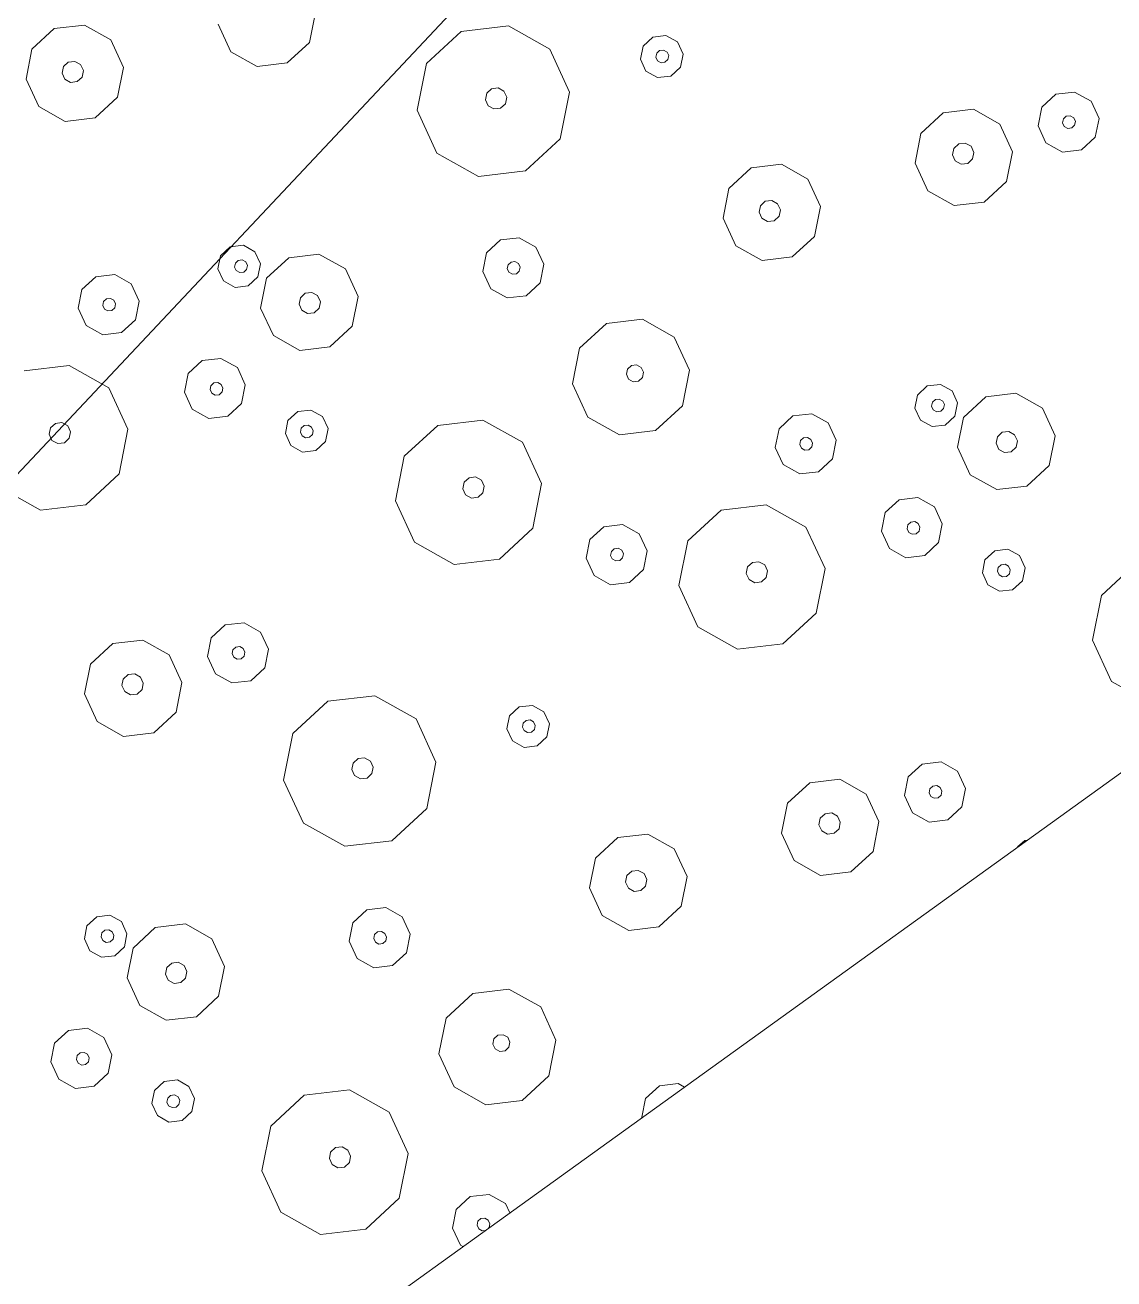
# Model space of a CAD drawing. Header units: metres. Extents: x -2858 to 512, y -1995 to 1252.
# Drawn here: x -943.894 to -941.054, y -915.161 to -911.893 of the extents above; entities that cross this region are included whole.
import ezdxf

# ---------------------------------------------------------------- set-up
doc = ezdxf.new("R2010")
doc.units = ezdxf.units.M
doc.layers.add('Calque commun', color=7, linetype='Continuous')

# ---------------------------------------------------------------- blocks, each defined once
blk = doc.blocks.new('pattern')
at = {"layer": 'Calque commun', "color": 54, "linetype": 'Continuous', "lineweight": 9}
for p, q in [((100.5258, 108.1078), (100.5516, 107.992)), ((101.0114, 108.1), (101.0067, 108.1042)), ((101.0365, 108.0976), (101.0114, 108.1)), ((100.5516, 107.992), (100.5044, 107.8831)), ((101.0134, 107.8944), (101.056, 107.9195)), ((101.056, 107.9195), (101.1052, 107.9148)), ((100.9937, 107.849), (101.0134, 107.8944)), ((101.1052, 107.9148), (101.1423, 107.8821)), ((100.5044, 107.8831), (100.4022, 107.8228)), ((101.0559, 107.8439), (101.0601, 107.8534)), ((101.0601, 107.8534), (101.069, 107.8587)), ((101.069, 107.8587), (101.0793, 107.8577)), ((101.0793, 107.8577), (101.0871, 107.8508)), ((101.1423, 107.8821), (101.153, 107.8338)), ((102.0864, 107.8494), (102.0824, 107.8675)), ((100.4022, 107.8228), (100.2841, 107.834)), ((101.0045, 107.8007), (100.9937, 107.849)), ((101.0582, 107.8337), (101.0559, 107.8439)), ((101.066, 107.8269), (101.0582, 107.8337)), ((101.0763, 107.8259), (101.066, 107.8269)), ((101.0853, 107.8312), (101.0763, 107.8259)), ((101.0894, 107.8407), (101.0853, 107.8312)), ((101.0871, 107.8508), (101.0894, 107.8407)), ((101.153, 107.8338), (101.1334, 107.7884)), ((101.2285, 107.784), (101.2966, 107.8242)), ((101.2966, 107.8242), (101.3753, 107.8167)), ((102.1234, 107.8167), (102.0864, 107.8494)), ((102.2152, 107.8371), (102.1727, 107.812)), ((102.2157, 107.8381), (102.2152, 107.8371)), ((101.0416, 107.768), (101.0045, 107.8007)), ((101.1334, 107.7884), (101.0908, 107.7633)), ((101.3753, 107.8167), (101.4346, 107.7643)), ((102.1727, 107.812), (102.1234, 107.8167)), ((101.0908, 107.7633), (101.0416, 107.768)), ((101.197, 107.7114), (101.2285, 107.784)), ((101.4346, 107.7643), (101.4518, 107.6871)), ((102.6199, 107.7227), (102.6304, 107.7468)), ((102.6307, 107.6744), (102.6199, 107.7227)), ((102.6821, 107.7175), (102.6863, 107.7271)), ((102.6863, 107.7271), (102.6952, 107.7323)), ((102.6952, 107.7323), (102.6971, 107.7322)), ((102.7071, 107.7299), (102.7133, 107.7245)), ((102.7133, 107.7245), (102.7156, 107.7144)), ((101.2142, 107.6342), (101.197, 107.7114)), ((101.29, 107.694), (101.2969, 107.7099)), ((101.2938, 107.6771), (101.29, 107.694)), ((101.2969, 107.7099), (101.3118, 107.7187)), ((101.3118, 107.7187), (101.329, 107.7171)), ((101.329, 107.7171), (101.342, 107.7056)), ((101.342, 107.7056), (101.3457, 107.6887)), ((102.6844, 107.7074), (102.6821, 107.7175)), ((102.6922, 107.7005), (102.6844, 107.7074)), ((102.7025, 107.6995), (102.6922, 107.7005)), ((102.7115, 107.7048), (102.7025, 107.6995)), ((102.7156, 107.7144), (102.7115, 107.7048)), ((102.7792, 107.7075), (102.7596, 107.6621)), ((102.7777, 107.7144), (102.7792, 107.7075)), ((101.3067, 107.6657), (101.2938, 107.6771)), ((101.324, 107.6641), (101.3067, 107.6657)), ((101.3389, 107.6729), (101.324, 107.6641)), ((101.3457, 107.6887), (101.3389, 107.6729)), ((101.4518, 107.6871), (101.4204, 107.6145)), ((102.6678, 107.6417), (102.6307, 107.6744)), ((102.7596, 107.6621), (102.717, 107.637)), ((100.4674, 107.5946), (100.4812, 107.6263)), ((100.4812, 107.6263), (100.511, 107.6439)), ((100.511, 107.6439), (100.5455, 107.6406)), ((100.5455, 107.6406), (100.5714, 107.6177)), ((101.2735, 107.5818), (101.2142, 107.6342)), ((102.717, 107.637), (102.6678, 107.6417)), ((100.475, 107.5608), (100.4674, 107.5946)), ((100.5069, 107.5918), (100.511, 107.6013)), ((100.5091, 107.5817), (100.5069, 107.5918)), ((100.511, 107.6013), (100.5199, 107.6066)), ((100.5199, 107.6066), (100.5303, 107.6056)), ((100.5303, 107.6056), (100.5381, 107.5988)), ((100.5381, 107.5988), (100.5403, 107.5886)), ((100.5714, 107.6177), (100.5789, 107.584)), ((101.4204, 107.6145), (101.3522, 107.5743)), ((100.5009, 107.5379), (100.475, 107.5608)), ((100.5169, 107.5748), (100.5091, 107.5817)), ((100.5273, 107.5738), (100.5169, 107.5748)), ((100.5362, 107.5791), (100.5273, 107.5738)), ((100.5403, 107.5886), (100.5362, 107.5791)), ((100.5789, 107.584), (100.5652, 107.5522)), ((101.3522, 107.5743), (101.2735, 107.5818)), ((102.2147, 107.536), (102.2964, 107.5843)), ((102.2964, 107.5843), (102.3909, 107.5753)), ((102.3909, 107.5753), (102.4621, 107.5125)), ((100.5354, 107.5346), (100.5009, 107.5379)), ((100.5652, 107.5522), (100.5354, 107.5346)), ((101.669, 107.5064), (101.7372, 107.5466)), ((101.7372, 107.5466), (101.8159, 107.5391)), ((101.8159, 107.5391), (101.8752, 107.4868)), ((102.1769, 107.4489), (102.2147, 107.536)), ((100.1725, 107.4553), (100.2406, 107.4955)), ((100.2406, 107.4955), (100.3194, 107.488)), ((101.6376, 107.4338), (101.669, 107.5064)), ((102.4621, 107.5125), (102.4827, 107.4198)), ((102.6922, 107.4461), (102.7944, 107.5064)), ((102.7944, 107.5064), (102.9125, 107.4952)), ((102.9125, 107.4952), (103.0015, 107.4166)), ((100.3194, 107.488), (100.3786, 107.4356)), ((101.8752, 107.4868), (101.8924, 107.4096)), ((100.141, 107.3827), (100.1725, 107.4553)), ((100.3786, 107.4356), (100.3959, 107.3584)), ((101.6548, 107.3566), (101.6376, 107.4338)), ((101.738, 107.418), (101.7449, 107.4339)), ((101.7449, 107.4339), (101.7598, 107.4427)), ((101.7598, 107.4427), (101.777, 107.441)), ((101.777, 107.441), (101.79, 107.4296)), ((101.79, 107.4296), (101.7937, 107.4127)), ((102.1975, 107.3563), (102.1769, 107.4489)), ((102.2931, 107.4376), (102.2986, 107.4503)), ((102.2961, 107.4241), (102.2931, 107.4376)), ((102.2986, 107.4503), (102.3106, 107.4573)), ((102.3106, 107.4573), (102.3243, 107.456)), ((102.3243, 107.456), (102.3347, 107.4468)), ((102.3377, 107.4333), (102.3322, 107.4206)), ((102.3347, 107.4468), (102.3377, 107.4333)), ((102.645, 107.3372), (102.6922, 107.4461)), ((100.2481, 107.3909), (100.263, 107.3997)), ((100.263, 107.3997), (100.2803, 107.398)), ((100.2803, 107.398), (100.2932, 107.3866)), ((100.5402, 107.3896), (100.5828, 107.4148)), ((100.5828, 107.4148), (100.632, 107.4101)), ((100.632, 107.4101), (100.6691, 107.3774)), ((101.7418, 107.4011), (101.738, 107.418)), ((101.7547, 107.3896), (101.7418, 107.4011)), ((101.7869, 107.3968), (101.772, 107.388)), ((101.7937, 107.4127), (101.7869, 107.3968)), ((101.8924, 107.4096), (101.8609, 107.337)), ((102.3065, 107.4149), (102.2961, 107.4241)), ((102.3203, 107.4136), (102.3065, 107.4149)), ((102.3322, 107.4206), (102.3203, 107.4136)), ((102.4827, 107.4198), (102.445, 107.3327)), ((103.0015, 107.4166), (103.0273, 107.3008)), ((100.1582, 107.3055), (100.141, 107.3827)), ((100.2412, 107.375), (100.2481, 107.3909)), ((100.245, 107.3581), (100.2412, 107.375)), ((100.297, 107.3697), (100.2901, 107.3538)), ((100.2932, 107.3866), (100.297, 107.3697)), ((100.5205, 107.3443), (100.5402, 107.3896)), ((100.6691, 107.3774), (100.6798, 107.3291)), ((101.772, 107.388), (101.7547, 107.3896)), ((100.258, 107.3467), (100.245, 107.3581)), ((100.2752, 107.345), (100.258, 107.3467)), ((100.2901, 107.3538), (100.2752, 107.345)), ((100.3959, 107.3584), (100.3644, 107.2858)), ((100.5313, 107.296), (100.5205, 107.3443)), ((100.5814, 107.3421), (100.5856, 107.3516)), ((100.5837, 107.332), (100.5814, 107.3421)), ((100.5915, 107.3251), (100.5837, 107.332)), ((100.5856, 107.3516), (100.5945, 107.3569)), ((100.5945, 107.3569), (100.6048, 107.3559)), ((100.6048, 107.3559), (100.6126, 107.349)), ((100.6149, 107.3389), (100.6107, 107.3294)), ((100.6126, 107.349), (100.6149, 107.3389)), ((101.7141, 107.3043), (101.6548, 107.3566)), ((101.8609, 107.337), (101.7928, 107.2968)), ((102.2687, 107.2935), (102.1975, 107.3563)), ((102.445, 107.3327), (102.3632, 107.2845)), ((102.6708, 107.2214), (102.645, 107.3372)), ((102.7903, 107.323), (102.7972, 107.3389)), ((102.7972, 107.3389), (102.8121, 107.3477)), ((102.8121, 107.3477), (102.8293, 107.3461)), ((102.8293, 107.3461), (102.8423, 107.3346)), ((102.8423, 107.3346), (102.846, 107.3177)), ((100.2175, 107.2531), (100.1582, 107.3055)), ((100.6018, 107.3241), (100.5915, 107.3251)), ((100.6107, 107.3294), (100.6018, 107.3241)), ((100.6798, 107.3291), (100.6601, 107.2837)), ((100.8306, 107.2389), (100.9328, 107.2992)), ((100.9328, 107.2992), (101.0509, 107.2879)), ((101.7928, 107.2968), (101.7141, 107.3043)), ((102.7941, 107.3061), (102.7903, 107.323)), ((102.807, 107.2947), (102.7941, 107.3061)), ((102.8391, 107.3018), (102.8242, 107.293)), ((102.846, 107.3177), (102.8391, 107.3018)), ((103.0273, 107.3008), (102.9801, 107.1919)), ((100.3644, 107.2858), (100.2963, 107.2456)), ((100.5683, 107.2633), (100.5313, 107.296)), ((100.6601, 107.2837), (100.6176, 107.2586)), ((101.0509, 107.2879), (101.1398, 107.2094)), ((102.3632, 107.2845), (102.2687, 107.2935)), ((102.8242, 107.293), (102.807, 107.2947)), ((100.2963, 107.2456), (100.2175, 107.2531)), ((100.6176, 107.2586), (100.5683, 107.2633)), ((100.7834, 107.13), (100.8306, 107.2389)), ((100.265, 107.1771), (100.2788, 107.2088)), ((100.2788, 107.2088), (100.3086, 107.2264)), ((100.3086, 107.2264), (100.3431, 107.2231)), ((100.3431, 107.2231), (100.369, 107.2002)), ((100.369, 107.2002), (100.3765, 107.1664)), ((101.1398, 107.2094), (101.1656, 107.0936)), ((102.7598, 107.1429), (102.6708, 107.2214)), ((100.2726, 107.1433), (100.265, 107.1771)), ((100.3007, 107.1767), (100.3048, 107.1862)), ((100.3029, 107.1665), (100.3007, 107.1767)), ((100.3107, 107.1597), (100.3029, 107.1665)), ((100.3048, 107.1862), (100.3138, 107.1915)), ((100.3138, 107.1915), (100.3241, 107.1905)), ((100.3241, 107.1905), (100.3319, 107.1836)), ((100.3341, 107.1735), (100.33, 107.164)), ((100.3319, 107.1836), (100.3341, 107.1735)), ((100.3765, 107.1664), (100.3628, 107.1347)), ((102.9801, 107.1919), (102.8779, 107.1316)), ((100.2985, 107.1204), (100.2726, 107.1433)), ((100.3211, 107.1587), (100.3107, 107.1597)), ((100.33, 107.164), (100.3211, 107.1587)), ((100.3628, 107.1347), (100.333, 107.1171)), ((100.9355, 107.1317), (100.9504, 107.1404)), ((100.9504, 107.1404), (100.9677, 107.1388)), ((100.9677, 107.1388), (100.9806, 107.1273)), ((102.8779, 107.1316), (102.7598, 107.1429)), ((100.333, 107.1171), (100.2985, 107.1204)), ((100.8092, 107.0142), (100.7834, 107.13)), ((100.9287, 107.1158), (100.9355, 107.1317)), ((100.9324, 107.0989), (100.9287, 107.1158)), ((100.9844, 107.1105), (100.9775, 107.0946)), ((100.9806, 107.1273), (100.9844, 107.1105)), ((100.9454, 107.0874), (100.9324, 107.0989)), ((100.9626, 107.0858), (100.9454, 107.0874)), ((100.9775, 107.0946), (100.9626, 107.0858)), ((101.1656, 107.0936), (101.1184, 106.9847)), ((102.2429, 107.0234), (102.2626, 107.0687)), ((102.2626, 107.0687), (102.3051, 107.0939)), ((102.3051, 107.0939), (102.3543, 107.0892)), ((102.3543, 107.0892), (102.3914, 107.0565)), ((100.5425, 106.9924), (100.5621, 107.0378)), ((100.5621, 107.0378), (100.6047, 107.0629)), ((100.6047, 107.0629), (100.6539, 107.0583)), ((100.6539, 107.0583), (100.691, 107.0255)), ((102.3914, 107.0565), (102.4022, 107.0082)), ((99.4802, 106.9892), (99.5228, 107.0143)), ((99.5228, 107.0143), (99.572, 107.0096)), ((99.572, 107.0096), (99.6091, 106.9769)), ((100.691, 107.0255), (100.7017, 106.9773)), ((100.8981, 106.9356), (100.8092, 107.0142)), ((102.2536, 106.9751), (102.2429, 107.0234)), ((102.3051, 107.0182), (102.3092, 107.0278)), ((102.3073, 107.0081), (102.3051, 107.0182)), ((102.3151, 107.0012), (102.3073, 107.0081)), ((102.3092, 107.0278), (102.3182, 107.0331)), ((102.3182, 107.0331), (102.3285, 107.0321)), ((102.3344, 107.0055), (102.3255, 107.0003)), ((102.3285, 107.0321), (102.3363, 107.0252)), ((102.3385, 107.0151), (102.3344, 107.0055)), ((102.3363, 107.0252), (102.3385, 107.0151)), ((102.4022, 107.0082), (102.3825, 106.9628)), ((99.4606, 106.9438), (99.4802, 106.9892)), ((99.6091, 106.9769), (99.6199, 106.9286)), ((100.5532, 106.9442), (100.5425, 106.9924)), ((100.6046, 106.9873), (100.6088, 106.9968)), ((100.6069, 106.9772), (100.6046, 106.9873)), ((100.6147, 106.9703), (100.6069, 106.9772)), ((100.6088, 106.9968), (100.6177, 107.0021)), ((100.625, 106.9693), (100.6147, 106.9703)), ((100.6177, 107.0021), (100.6281, 107.0011)), ((100.634, 106.9746), (100.625, 106.9693)), ((100.6281, 107.0011), (100.6358, 106.9943)), ((100.6381, 106.9841), (100.634, 106.9746)), ((100.6358, 106.9943), (100.6381, 106.9841)), ((100.7017, 106.9773), (100.6821, 106.9319)), ((101.1184, 106.9847), (101.0163, 106.9244)), ((101.598, 106.9421), (101.6118, 106.9739)), ((101.6118, 106.9739), (101.6416, 106.9915)), ((101.6416, 106.9915), (101.6761, 106.9882)), ((101.6761, 106.9882), (101.702, 106.9653)), ((102.2907, 106.9424), (102.2536, 106.9751)), ((102.3255, 107.0003), (102.3151, 107.0012)), ((99.4713, 106.8955), (99.4606, 106.9438)), ((99.5228, 106.9387), (99.5269, 106.9482)), ((99.525, 106.9285), (99.5228, 106.9387)), ((99.5269, 106.9482), (99.5358, 106.9535)), ((99.5358, 106.9535), (99.5462, 106.9525)), ((99.5462, 106.9525), (99.554, 106.9456)), ((99.554, 106.9456), (99.5562, 106.9355)), ((100.5903, 106.9115), (100.5532, 106.9442)), ((101.6056, 106.9084), (101.598, 106.9421)), ((101.6358, 106.9393), (101.64, 106.9488)), ((101.6381, 106.9292), (101.6358, 106.9393)), ((101.64, 106.9488), (101.6489, 106.9541)), ((101.6489, 106.9541), (101.6592, 106.9531)), ((101.6592, 106.9531), (101.667, 106.9462)), ((101.667, 106.9462), (101.6693, 106.9361)), ((101.702, 106.9653), (101.7095, 106.9315)), ((102.3399, 106.9377), (102.2907, 106.9424)), ((102.3825, 106.9628), (102.3399, 106.9377)), ((102.9569, 106.9352), (102.9867, 106.9528)), ((102.9867, 106.9528), (103.0211, 106.9495)), ((103.0211, 106.9495), (103.0471, 106.9266)), ((99.5328, 106.9217), (99.525, 106.9285)), ((99.5431, 106.9207), (99.5328, 106.9217)), ((99.5521, 106.926), (99.5431, 106.9207)), ((99.5562, 106.9355), (99.5521, 106.926)), ((99.6199, 106.9286), (99.6002, 106.8833)), ((99.6953, 106.8788), (99.7634, 106.919)), ((99.7634, 106.919), (99.8422, 106.9115)), ((99.8422, 106.9115), (99.9015, 106.8591)), ((100.6395, 106.9068), (100.5903, 106.9115)), ((100.6821, 106.9319), (100.6395, 106.9068)), ((101.0163, 106.9244), (100.8981, 106.9356)), ((101.6315, 106.8855), (101.6056, 106.9084)), ((101.6459, 106.9223), (101.6381, 106.9292)), ((101.6562, 106.9213), (101.6459, 106.9223)), ((101.6651, 106.9266), (101.6562, 106.9213)), ((101.6693, 106.9361), (101.6651, 106.9266)), ((101.7095, 106.9315), (101.6958, 106.8998)), ((102.9431, 106.9034), (102.9569, 106.9352)), ((102.9825, 106.9007), (102.9867, 106.9102)), ((102.9867, 106.9102), (102.9956, 106.9155)), ((102.9956, 106.9155), (103.006, 106.9145)), ((103.006, 106.9145), (103.0137, 106.9076)), ((103.0137, 106.9076), (103.016, 106.8975)), ((103.0471, 106.9266), (103.0546, 106.8928)), ((99.5084, 106.8628), (99.4713, 106.8955)), ((99.6002, 106.8833), (99.5576, 106.8581)), ((99.6638, 106.8062), (99.6953, 106.8788)), ((101.1064, 106.8628), (101.149, 106.888)), ((101.149, 106.888), (101.1982, 106.8833)), ((101.1982, 106.8833), (101.2353, 106.8506)), ((101.666, 106.8822), (101.6315, 106.8855)), ((101.6958, 106.8998), (101.666, 106.8822)), ((101.8835, 106.8195), (101.99, 106.8824)), ((101.99, 106.8824), (102.113, 106.8707)), ((102.9506, 106.8696), (102.9431, 106.9034)), ((102.9848, 106.8905), (102.9825, 106.9007)), ((102.9926, 106.8837), (102.9848, 106.8905)), ((103.0029, 106.8827), (102.9926, 106.8837)), ((103.0119, 106.8879), (103.0029, 106.8827)), ((103.016, 106.8975), (103.0119, 106.8879)), ((103.0546, 106.8928), (103.0408, 106.861)), ((99.5576, 106.8581), (99.5084, 106.8628)), ((99.9015, 106.8591), (99.9187, 106.7819)), ((101.0868, 106.8175), (101.1064, 106.8628)), ((101.2353, 106.8506), (101.246, 106.8023)), ((102.113, 106.8707), (102.2057, 106.7889)), ((102.9766, 106.8467), (102.9506, 106.8696)), ((103.011, 106.8434), (102.9766, 106.8467)), ((103.0408, 106.861), (103.011, 106.8434)), ((99.7637, 106.8047), (99.7786, 106.8135)), ((99.7786, 106.8135), (99.7958, 106.8119)), ((99.7958, 106.8119), (99.8088, 106.8004)), ((101.0975, 106.7692), (101.0868, 106.8175)), ((101.149, 106.8123), (101.1531, 106.8219)), ((101.1512, 106.8022), (101.149, 106.8123)), ((101.1531, 106.8219), (101.162, 106.8271)), ((101.162, 106.8271), (101.1724, 106.8262)), ((101.1724, 106.8262), (101.1802, 106.8193)), ((101.1824, 106.8092), (101.1783, 106.7996)), ((101.1802, 106.8193), (101.1824, 106.8092)), ((101.8344, 106.7061), (101.8835, 106.8195)), ((99.681, 106.729), (99.6638, 106.8062)), ((99.7568, 106.7888), (99.7637, 106.8047)), ((99.7606, 106.772), (99.7568, 106.7888)), ((99.8126, 106.7835), (99.8057, 106.7677)), ((99.8088, 106.8004), (99.8126, 106.7835)), ((99.9187, 106.7819), (99.8872, 106.7094)), ((101.159, 106.7953), (101.1512, 106.8022)), ((101.1693, 106.7944), (101.159, 106.7953)), ((101.1783, 106.7996), (101.1693, 106.7944)), ((101.246, 106.8023), (101.2264, 106.7569)), ((102.2057, 106.7889), (102.2325, 106.6682)), ((102.6481, 106.7641), (102.7163, 106.8043)), ((102.7163, 106.8043), (102.795, 106.7968)), ((102.795, 106.7968), (102.8543, 106.7445)), ((99.7736, 106.7605), (99.7606, 106.772)), ((99.7908, 106.7589), (99.7736, 106.7605)), ((99.8057, 106.7677), (99.7908, 106.7589)), ((101.1346, 106.7365), (101.0975, 106.7692)), ((101.2264, 106.7569), (101.1838, 106.7318)), ((102.6167, 106.6915), (102.6481, 106.7641)), ((102.8543, 106.7445), (102.8715, 106.6673)), ((99.7403, 106.6766), (99.681, 106.729)), ((99.8872, 106.7094), (99.8191, 106.6691)), ((101.1838, 106.7318), (101.1346, 106.7365)), ((102.0024, 106.7063), (102.0173, 106.7151)), ((102.0173, 106.7151), (102.0346, 106.7134)), ((102.0346, 106.7134), (102.0475, 106.702)), ((103.0159, 106.6985), (103.0584, 106.7236)), ((103.0584, 106.7236), (103.1077, 106.7189)), ((103.1077, 106.7189), (103.1447, 106.6862)), ((99.8191, 106.6691), (99.7403, 106.6766)), ((100.6815, 106.6308), (100.7632, 106.6791)), ((100.7632, 106.6791), (100.8577, 106.6701)), ((101.8612, 106.5855), (101.8344, 106.7061)), ((101.9956, 106.6904), (102.0024, 106.7063)), ((101.9993, 106.6735), (101.9956, 106.6904)), ((102.0513, 106.6851), (102.0444, 106.6692)), ((102.0475, 106.702), (102.0513, 106.6851)), ((102.6339, 106.6143), (102.6167, 106.6915)), ((102.7169, 106.6839), (102.7238, 106.6997)), ((102.7207, 106.667), (102.7169, 106.6839)), ((102.7238, 106.6997), (102.7387, 106.7085)), ((102.7387, 106.7085), (102.7559, 106.7069)), ((102.7559, 106.7069), (102.7689, 106.6954)), ((102.7727, 106.6785), (102.7658, 106.6627)), ((102.7689, 106.6954), (102.7727, 106.6785)), ((102.9962, 106.6531), (103.0159, 106.6985)), ((103.1447, 106.6862), (103.1555, 106.6379)), ((100.8577, 106.6701), (100.9289, 106.6073)), ((102.0123, 106.6621), (101.9993, 106.6735)), ((102.0295, 106.6604), (102.0123, 106.6621)), ((102.0444, 106.6692), (102.0295, 106.6604)), ((102.2325, 106.6682), (102.1834, 106.5548)), ((102.7336, 106.6555), (102.7207, 106.667)), ((102.7509, 106.6539), (102.7336, 106.6555)), ((102.7658, 106.6627), (102.7509, 106.6539)), ((102.8715, 106.6673), (102.84, 106.5947)), ((103.007, 106.6049), (102.9962, 106.6531)), ((103.0571, 106.6509), (103.0612, 106.6604)), ((103.0594, 106.6408), (103.0571, 106.6509)), ((103.0612, 106.6604), (103.0702, 106.6657)), ((103.0702, 106.6657), (103.0805, 106.6647)), ((103.0805, 106.6647), (103.0883, 106.6579)), ((103.0905, 106.6477), (103.0864, 106.6382)), ((103.0883, 106.6579), (103.0905, 106.6477)), ((100.1359, 106.6012), (100.204, 106.6414)), ((100.204, 106.6414), (100.2827, 106.6339)), ((100.2827, 106.6339), (100.342, 106.5816)), ((100.6437, 106.5437), (100.6815, 106.6308)), ((102.6932, 106.562), (102.6339, 106.6143)), ((103.0671, 106.6339), (103.0594, 106.6408)), ((103.0775, 106.6329), (103.0671, 106.6339)), ((103.0864, 106.6382), (103.0775, 106.6329)), ((103.1555, 106.6379), (103.1358, 106.5926)), ((100.1044, 106.5286), (100.1359, 106.6012)), ((100.342, 106.5816), (100.3592, 106.5044)), ((100.9289, 106.6073), (100.9495, 106.5146)), ((101.159, 106.5409), (101.2612, 106.6012)), ((101.2612, 106.6012), (101.3793, 106.59)), ((101.3793, 106.59), (101.4683, 106.5114)), ((101.9539, 106.5037), (101.8612, 106.5855)), ((102.84, 106.5947), (102.7719, 106.5545)), ((103.044, 106.5721), (103.007, 106.6049)), ((103.1358, 106.5926), (103.0932, 106.5674)), ((100.7655, 106.5451), (100.7774, 106.5521)), ((100.7774, 106.5521), (100.7912, 106.5508)), ((100.7912, 106.5508), (100.8016, 106.5416)), ((102.1834, 106.5548), (102.0769, 106.492)), ((102.7719, 106.5545), (102.6932, 106.562)), ((103.0932, 106.5674), (103.044, 106.5721)), ((100.1216, 106.4514), (100.1044, 106.5286)), ((100.2048, 106.5128), (100.2117, 106.5287)), ((100.2086, 106.4959), (100.2048, 106.5128)), ((100.2117, 106.5287), (100.2266, 106.5375)), ((100.2266, 106.5375), (100.2438, 106.5358)), ((100.2438, 106.5358), (100.2568, 106.5244)), ((100.2568, 106.5244), (100.2606, 106.5075)), ((100.6644, 106.4511), (100.6437, 106.5437)), ((100.76, 106.5324), (100.7655, 106.5451)), ((100.763, 106.5189), (100.76, 106.5324)), ((100.7733, 106.5097), (100.763, 106.5189)), ((100.799, 106.5154), (100.7871, 106.5084)), ((100.8046, 106.5281), (100.799, 106.5154)), ((100.8016, 106.5416), (100.8046, 106.5281)), ((100.9495, 106.5146), (100.9118, 106.4275)), ((101.1118, 106.432), (101.159, 106.5409)), ((102.7407, 106.4859), (102.7545, 106.5176)), ((102.7545, 106.5176), (102.7843, 106.5352)), ((102.7843, 106.5352), (102.8187, 106.532)), ((102.8187, 106.532), (102.8447, 106.509)), ((100.2216, 106.4845), (100.2086, 106.4959)), ((100.2388, 106.4828), (100.2216, 106.4845)), ((100.2537, 106.4916), (100.2388, 106.4828)), ((100.2606, 106.5075), (100.2537, 106.4916)), ((100.3592, 106.5044), (100.3278, 106.4318)), ((100.7871, 106.5084), (100.7733, 106.5097)), ((101.4683, 106.5114), (101.4941, 106.3956)), ((102.0769, 106.492), (101.9539, 106.5037)), ((102.7482, 106.4521), (102.7407, 106.4859)), ((102.7764, 106.4855), (102.7805, 106.495)), ((102.7786, 106.4754), (102.7764, 106.4855)), ((102.7805, 106.495), (102.7894, 106.5003)), ((102.7894, 106.5003), (102.7998, 106.4993)), ((102.7998, 106.4993), (102.8075, 106.4925)), ((102.8098, 106.4823), (102.8057, 106.4728)), ((102.8075, 106.4925), (102.8098, 106.4823)), ((102.8447, 106.509), (102.8522, 106.4753)), ((100.1809, 106.3991), (100.1216, 106.4514)), ((100.7355, 106.3883), (100.6644, 106.4511)), ((102.7742, 106.4292), (102.7482, 106.4521)), ((102.7864, 106.4685), (102.7786, 106.4754)), ((102.7967, 106.4675), (102.7864, 106.4685)), ((102.8057, 106.4728), (102.7967, 106.4675)), ((102.8522, 106.4753), (102.8384, 106.4435)), ((100.3278, 106.4318), (100.2597, 106.3916)), ((100.9118, 106.4275), (100.83, 106.3793)), ((101.1376, 106.3162), (101.1118, 106.432)), ((101.2571, 106.4178), (101.264, 106.4337)), ((101.2609, 106.4009), (101.2571, 106.4178)), ((101.264, 106.4337), (101.2789, 106.4425)), ((101.2789, 106.4425), (101.2961, 106.4409)), ((101.2961, 106.4409), (101.3091, 106.4294)), ((101.3091, 106.4294), (101.3129, 106.4125)), ((102.8086, 106.4259), (102.7742, 106.4292)), ((102.8384, 106.4435), (102.8086, 106.4259)), ((100.2597, 106.3916), (100.1809, 106.3991)), ((100.83, 106.3793), (100.7355, 106.3883)), ((101.2738, 106.3895), (101.2609, 106.4009)), ((101.2911, 106.3878), (101.2738, 106.3895)), ((101.306, 106.3966), (101.2911, 106.3878)), ((101.3129, 106.4125), (101.306, 106.3966)), ((101.4941, 106.3956), (101.4469, 106.2868)), ((101.9559, 106.298), (101.9985, 106.3231)), ((101.9985, 106.3231), (102.0477, 106.3184)), ((102.0477, 106.3184), (102.0848, 106.2857)), ((101.2266, 106.2377), (101.1376, 106.3162)), ((101.4469, 106.2868), (101.3447, 106.2264)), ((101.9362, 106.2526), (101.9559, 106.298)), ((102.0848, 106.2857), (102.0955, 106.2375)), ((101.947, 106.2044), (101.9362, 106.2526)), ((101.9984, 106.2475), (102.0026, 106.257)), ((102.0026, 106.257), (102.0115, 106.2623)), ((102.0115, 106.2623), (102.0218, 106.2613)), ((102.0218, 106.2613), (102.0296, 106.2545)), ((102.0296, 106.2545), (102.0319, 106.2443)), ((101.3447, 106.2264), (101.2266, 106.2377)), ((102.0007, 106.2374), (101.9984, 106.2475)), ((102.0085, 106.2305), (102.0007, 106.2374)), ((102.0188, 106.2295), (102.0085, 106.2305)), ((102.0278, 106.2348), (102.0188, 106.2295)), ((102.0319, 106.2443), (102.0278, 106.2348)), ((102.0955, 106.2375), (102.0759, 106.1921)), ((102.171, 106.1876), (102.2391, 106.2278)), ((102.2391, 106.2278), (102.3178, 106.2203)), ((102.3178, 106.2203), (102.3771, 106.168)), ((100.7294, 106.1635), (100.772, 106.1887)), ((100.772, 106.1887), (100.8212, 106.184)), ((101.9841, 106.1716), (101.947, 106.2044)), ((102.0759, 106.1921), (102.0333, 106.167)), ((102.1395, 106.1151), (102.171, 106.1876)), ((100.7097, 106.1182), (100.7294, 106.1635)), ((100.8212, 106.184), (100.8582, 106.1513)), ((102.0333, 106.167), (101.9841, 106.1716)), ((102.3771, 106.168), (102.3943, 106.0908)), ((100.7719, 106.1131), (100.776, 106.1226)), ((100.776, 106.1226), (100.785, 106.1279)), ((100.785, 106.1279), (100.7953, 106.1269)), ((100.7953, 106.1269), (100.8031, 106.12)), ((100.8582, 106.1513), (100.869, 106.103)), ((102.2394, 106.1136), (102.2543, 106.1224)), ((102.2543, 106.1224), (102.2715, 106.1207)), ((102.2715, 106.1207), (102.2845, 106.1093)), ((100.7205, 106.0699), (100.7097, 106.1182)), ((100.7742, 106.1029), (100.7719, 106.1131)), ((100.782, 106.0961), (100.7742, 106.1029)), ((100.7923, 106.0951), (100.782, 106.0961)), ((100.8012, 106.1003), (100.7923, 106.0951)), ((100.8054, 106.1099), (100.8012, 106.1003)), ((100.8031, 106.12), (100.8054, 106.1099)), ((100.869, 106.103), (100.8493, 106.0576)), ((102.1567, 106.0378), (102.1395, 106.1151)), ((102.2325, 106.0977), (102.2394, 106.1136)), ((102.2363, 106.0808), (102.2325, 106.0977)), ((102.2882, 106.0924), (102.2813, 106.0765)), ((102.2845, 106.1093), (102.2882, 106.0924)), ((102.3943, 106.0908), (102.3629, 106.0182)), ((100.0649, 106.0369), (100.0786, 106.0687)), ((100.0786, 106.0687), (100.1084, 106.0863)), ((100.1084, 106.0863), (100.1429, 106.083)), ((100.1429, 106.083), (100.1688, 106.0601)), ((100.1688, 106.0601), (100.1764, 106.0263)), ((100.7575, 106.0372), (100.7205, 106.0699)), ((100.8493, 106.0576), (100.8067, 106.0325)), ((102.2492, 106.0693), (102.2363, 106.0808)), ((102.2664, 106.0677), (102.2492, 106.0693)), ((102.2813, 106.0765), (102.2664, 106.0677)), ((100.0724, 106.0032), (100.0649, 106.0369)), ((100.1026, 106.0341), (100.1068, 106.0436)), ((100.1049, 106.024), (100.1026, 106.0341)), ((100.1127, 106.0171), (100.1049, 106.024)), ((100.1068, 106.0436), (100.1157, 106.0489)), ((100.1157, 106.0489), (100.1261, 106.0479)), ((100.1261, 106.0479), (100.1338, 106.041)), ((100.1361, 106.0309), (100.132, 106.0214)), ((100.1338, 106.041), (100.1361, 106.0309)), ((100.1764, 106.0263), (100.1626, 105.9946)), ((100.8067, 106.0325), (100.7575, 106.0372)), ((101.4099, 105.9982), (101.4237, 106.03)), ((101.4237, 106.03), (101.4535, 106.0476)), ((101.4535, 106.0476), (101.488, 106.0443)), ((101.488, 106.0443), (101.5139, 106.0214)), ((102.216, 105.9855), (102.1567, 106.0378)), ((100.0983, 105.9803), (100.0724, 106.0032)), ((100.123, 106.0161), (100.1127, 106.0171)), ((100.132, 106.0214), (100.123, 106.0161)), ((100.1626, 105.9946), (100.1328, 105.977)), ((101.4175, 105.9644), (101.4099, 105.9982)), ((101.4494, 105.9955), (101.4535, 106.005)), ((101.4516, 105.9853), (101.4494, 105.9955)), ((101.4535, 106.005), (101.4624, 106.0103)), ((101.4624, 106.0103), (101.4728, 106.0093)), ((101.4728, 106.0093), (101.4806, 106.0024)), ((101.4828, 105.9923), (101.4787, 105.9827)), ((101.4806, 106.0024), (101.4828, 105.9923)), ((101.5139, 106.0214), (101.5214, 105.9876)), ((102.3629, 106.0182), (102.2948, 105.978)), ((100.1328, 105.977), (100.0983, 105.9803)), ((100.3503, 105.9144), (100.4568, 105.9772)), ((100.4568, 105.9772), (100.5798, 105.9655)), ((100.5798, 105.9655), (100.6725, 105.8837)), ((101.4434, 105.9415), (101.4175, 105.9644)), ((101.4594, 105.9785), (101.4516, 105.9853)), ((101.4697, 105.9775), (101.4594, 105.9785)), ((101.4787, 105.9827), (101.4697, 105.9775)), ((101.5214, 105.9876), (101.5077, 105.9558)), ((102.2948, 105.978), (102.216, 105.9855)), ((101.4779, 105.9382), (101.4434, 105.9415)), ((101.5077, 105.9558), (101.4779, 105.9382)), ((100.3012, 105.801), (100.3503, 105.9144)), ((101.115, 105.8589), (101.1831, 105.8991)), ((101.1831, 105.8991), (101.2618, 105.8916)), ((100.6725, 105.8837), (100.6994, 105.763)), ((101.2618, 105.8916), (101.3211, 105.8393)), ((101.0835, 105.7863), (101.115, 105.8589)), ((101.3211, 105.8393), (101.3383, 105.7621)), ((100.328, 105.6803), (100.3012, 105.801)), ((100.4624, 105.7852), (100.4693, 105.8011)), ((100.4693, 105.8011), (100.4842, 105.8099)), ((100.4842, 105.8099), (100.5014, 105.8083)), ((100.5014, 105.8083), (100.5144, 105.7968)), ((100.5144, 105.7968), (100.5181, 105.7799)), ((101.1837, 105.7787), (101.1906, 105.7945)), ((101.1906, 105.7945), (101.2055, 105.8033)), ((101.2055, 105.8033), (101.2227, 105.8017)), ((101.2227, 105.8017), (101.2357, 105.7902)), ((101.4827, 105.7933), (101.5253, 105.8184)), ((101.5253, 105.8184), (101.5745, 105.8137)), ((101.5745, 105.8137), (101.6116, 105.781)), ((100.4661, 105.7683), (100.4624, 105.7852)), ((100.4791, 105.7569), (100.4661, 105.7683)), ((100.5113, 105.764), (100.4964, 105.7552)), ((100.5181, 105.7799), (100.5113, 105.764)), ((100.6994, 105.763), (100.6502, 105.6496)), ((101.1007, 105.7091), (101.0835, 105.7863)), ((101.1875, 105.7618), (101.1837, 105.7787)), ((101.2005, 105.7503), (101.1875, 105.7618)), ((101.2395, 105.7733), (101.2326, 105.7575)), ((101.2357, 105.7902), (101.2395, 105.7733)), ((101.3383, 105.7621), (101.3069, 105.6895)), ((101.463, 105.7479), (101.4827, 105.7933)), ((101.6116, 105.781), (101.6223, 105.7327)), ((100.4964, 105.7552), (100.4791, 105.7569)), ((101.2177, 105.7487), (101.2005, 105.7503)), ((101.2326, 105.7575), (101.2177, 105.7487)), ((101.4738, 105.6997), (101.463, 105.7479)), ((101.5239, 105.7457), (101.5281, 105.7553)), ((101.5262, 105.7356), (101.5239, 105.7457)), ((101.534, 105.7287), (101.5262, 105.7356)), ((101.5281, 105.7553), (101.537, 105.7605)), ((101.5443, 105.7277), (101.534, 105.7287)), ((101.537, 105.7605), (101.5473, 105.7595)), ((101.5532, 105.733), (101.5443, 105.7277)), ((101.5473, 105.7595), (101.5551, 105.7527)), ((101.5574, 105.7425), (101.5532, 105.733)), ((101.5551, 105.7527), (101.5574, 105.7425)), ((101.6223, 105.7327), (101.6026, 105.6874)), ((101.16, 105.6568), (101.1007, 105.7091)), ((101.5108, 105.6669), (101.4738, 105.6997)), ((101.7731, 105.6425), (101.8753, 105.7028)), ((101.8753, 105.7028), (101.9934, 105.6916)), ((100.4207, 105.5985), (100.328, 105.6803)), ((101.3069, 105.6895), (101.2388, 105.6493)), ((101.5601, 105.6622), (101.5108, 105.6669)), ((101.6026, 105.6874), (101.5601, 105.6622)), ((101.9934, 105.6916), (102.0823, 105.613)), ((100.6502, 105.6496), (100.5438, 105.5868)), ((101.2388, 105.6493), (101.16, 105.6568)), ((101.7259, 105.5336), (101.7731, 105.6425)), ((100.5438, 105.5868), (100.4207, 105.5985)), ((101.2075, 105.5807), (101.2213, 105.6124)), ((101.2213, 105.6124), (101.2511, 105.63)), ((101.2511, 105.63), (101.2856, 105.6268)), ((101.2856, 105.6268), (101.3115, 105.6039)), ((101.3115, 105.6039), (101.319, 105.5701)), ((102.0823, 105.613), (102.1081, 105.4972)), ((101.2151, 105.5469), (101.2075, 105.5807)), ((101.2432, 105.5803), (101.2473, 105.5899)), ((101.2454, 105.5702), (101.2432, 105.5803)), ((101.2532, 105.5633), (101.2454, 105.5702)), ((101.2473, 105.5899), (101.2562, 105.5951)), ((101.2562, 105.5951), (101.2666, 105.5941)), ((101.2725, 105.5676), (101.2636, 105.5623)), ((101.2666, 105.5941), (101.2744, 105.5873)), ((101.2766, 105.5771), (101.2725, 105.5676)), ((101.2744, 105.5873), (101.2766, 105.5771)), ((101.319, 105.5701), (101.3053, 105.5383)), ((101.241, 105.524), (101.2151, 105.5469)), ((101.2636, 105.5623), (101.2532, 105.5633)), ((101.3053, 105.5383), (101.2755, 105.5207)), ((101.7517, 105.4178), (101.7259, 105.5336)), ((101.8712, 105.5194), (101.878, 105.5353)), ((101.878, 105.5353), (101.8929, 105.5441)), ((101.8929, 105.5441), (101.9102, 105.5424)), ((101.9102, 105.5424), (101.9231, 105.531)), ((101.2755, 105.5207), (101.241, 105.524)), ((101.8749, 105.5025), (101.8712, 105.5194)), ((101.8879, 105.4911), (101.8749, 105.5025)), ((101.9269, 105.5141), (101.92, 105.4982)), ((101.9231, 105.531), (101.9269, 105.5141)), ((101.9051, 105.4894), (101.8879, 105.4911)), ((101.92, 105.4982), (101.9051, 105.4894)), ((101.485, 105.3961), (101.5046, 105.4414)), ((101.5046, 105.4414), (101.5472, 105.4666)), ((101.5472, 105.4666), (101.5964, 105.4619)), ((101.5964, 105.4619), (101.6335, 105.4292)), ((101.5513, 105.4005), (101.5602, 105.4058)), ((101.5602, 105.4058), (101.5706, 105.4048)), ((101.5706, 105.4048), (101.5783, 105.3979)), ((101.6335, 105.4292), (101.6442, 105.3809)), ((101.8406, 105.3393), (101.7517, 105.4178)), ((101.4957, 105.3478), (101.485, 105.3961)), ((101.5471, 105.391), (101.5513, 105.4005)), ((101.5494, 105.3808), (101.5471, 105.391)), ((101.5572, 105.374), (101.5494, 105.3808)), ((101.5675, 105.373), (101.5572, 105.374)), ((101.5765, 105.3782), (101.5675, 105.373)), ((101.5806, 105.3878), (101.5765, 105.3782)), ((101.5783, 105.3979), (101.5806, 105.3878)), ((101.6442, 105.3809), (101.6246, 105.3355)), ((101.5328, 105.3151), (101.4957, 105.3478)), ((100.6378, 105.2824), (100.7059, 105.3227)), ((100.7059, 105.3227), (100.7847, 105.3151)), ((100.7847, 105.3151), (100.844, 105.2628)), ((101.582, 105.3104), (101.5328, 105.3151)), ((101.6246, 105.3355), (101.582, 105.3104)), ((100.844, 105.2628), (100.8612, 105.1856)), ((100.8612, 105.1856), (100.8297, 105.113)), ((101.0784, 105.0049), (101.1465, 105.0451)), ((101.1465, 105.0451), (101.2252, 105.0376)), ((101.2252, 105.0376), (101.2845, 104.9852)), ((101.0469, 104.9323), (101.0784, 105.0049)), ((101.2845, 104.9852), (101.3017, 104.908)), ((101.0641, 104.8551), (101.0469, 104.9323)), ((101.1473, 104.9164), (101.1542, 104.9323)), ((101.1511, 104.8995), (101.1473, 104.9164)), ((101.1542, 104.9323), (101.1691, 104.9411)), ((101.1691, 104.9411), (101.1863, 104.9395)), ((101.1863, 104.9395), (101.1993, 104.928)), ((101.1993, 104.928), (101.2031, 104.9111)), ((101.1641, 104.8881), (101.1511, 104.8995)), ((101.1813, 104.8865), (101.1641, 104.8881)), ((101.1962, 104.8952), (101.1813, 104.8865)), ((101.2031, 104.9111), (101.1962, 104.8952)), ((101.3017, 104.908), (101.2703, 104.8354)), ((101.1234, 104.8027), (101.0641, 104.8551)), ((101.2703, 104.8354), (101.2021, 104.7952)), ((101.2021, 104.7952), (101.1234, 104.8027))]:
    blk.add_line(p, q, dxfattribs=at)
at = {"layer": 'Calque commun', "color": 7, "linetype": 'Continuous', "lineweight": 9}
mesh = blk.add_polyface(dxfattribs=at)
corners = [(70.8497, 113.5412), (53.8349, 19.1692), (74.7282, 106.3237), (76.0435, 113.5984), (74.769, 106.1763), (58.8077, 18.2701), (114.1703, 105.207), (114.1703, 98.5387)]
mesh.append_faces([[corners[k] for k in face] for face in [(3, 4, 6)]], dxfattribs={"vtx0": -1, "vtx1": -1, "color": 7})
mesh.append_faces([[corners[k] for k in face] for face in [(3, 2, 4)]], dxfattribs={"vtx0": -1, "vtx2": -1, "color": 7})
mesh.append_faces([[corners[k] for k in face] for face in [(5, 2, 1)]], dxfattribs={"vtx1": -1, "color": 7})
mesh.append_faces([[corners[k] for k in face] for face in [(0, 1, 2), (3, 0, 2)]], dxfattribs={"vtx1": -1, "vtx2": -1, "color": 7})
mesh.append_faces([[corners[k] for k in face] for face in [(4, 7, 6)]], dxfattribs={"vtx2": -1, "color": 7})

msp = doc.modelspace()

# ---------------------------------------------------------------- block references
at = {"layer": 'Calque commun', "color": 0, "linetype": 'ByBlock', "lineweight": -2, "rotation": 228.1617603435354}
msp.add_blockref('pattern', (-954.4467, -766.6559), dxfattribs=at)

doc.saveas('drawing.dxf')
